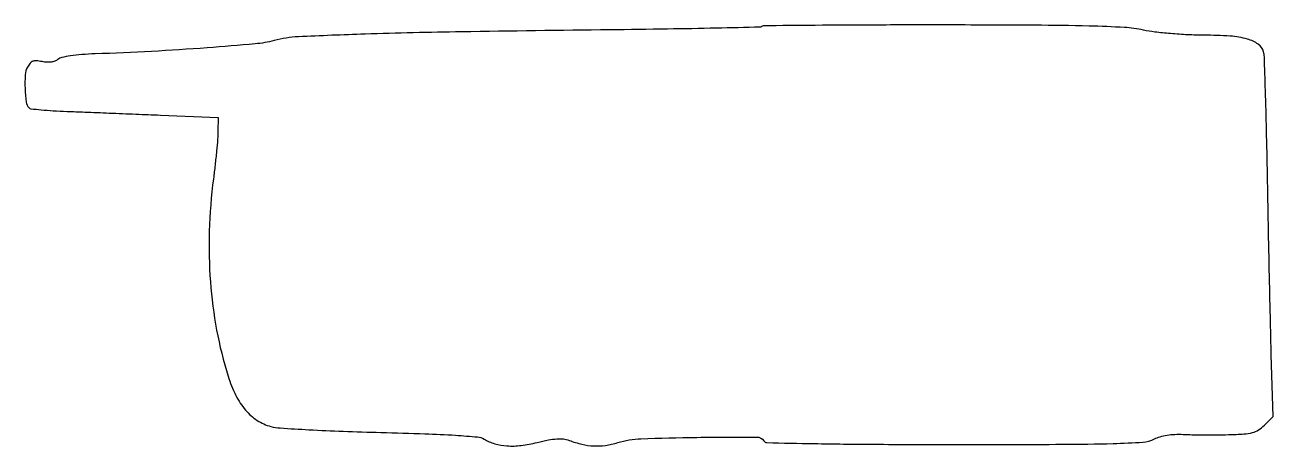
# Model space of a CAD drawing. Extents: x 0 to 357, y 1 to 121.
import ezdxf

# ---------------------------------------------------------------- set-up
doc = ezdxf.new("R2010")
doc.units = 0

msp = doc.modelspace()

# ---------------------------------------------------------------- linework, layer by layer
msp.add_lwpolyline([(210.854641, 120.521308, -0.193033), (210.388641, 120.322073, -0.000165), (197.903535, 120.043409, -0.001693), (183.935238, 119.783571, -0.001032), (167.437975, 119.566623, 0.001174), (125.052552, 118.997227, 0.00401), (97.480371, 118.340866, 0.003951), (78.404951, 117.582735, 0.053103), (71.5, 116.512784, -0.04251), (66.044771, 115.548989, -0.003876), (52.284017, 114.416026, -0.005213), (36.42653, 113.400256, -0.005009), (20.338963, 112.699616, 0.010599), (16.473966, 112.487978, 0.017917), (13.250834, 112.126351, 0.018131), (10.761976, 111.663633, 0.118715), (9.629922, 111.107826, -0.083047), (8.786209, 110.616862, -0.055642), (7.702198, 110.33992, -0.049565), (6.451302, 110.289967, -0.039287), (5.110493, 110.475732, 0.033249), (3.523872, 110.715087, 0.11096), (2.486983, 110.571333, 0.128815), (1.699408, 110.015005, 0.052093), (0.955985, 108.917758, 0.107148), (0.315612, 106.673184, 0.025547), (0.263475, 102.767889, 0.022896), (0.5859, 98.916357, 0.165511), (1.395671, 97.270996, 0.170747), (1.945554, 97.007292, 0.003977), (4.847892, 96.713219, 0.008369), (8.294161, 96.449805, 0.005523), (12.26294, 96.257156, -0.00046), (17.329153, 96.062633, -0.000179), (24.339739, 95.784481, -0.000177), (31.932815, 95.477807, -0.000219), (39, 95.186763), (55.5, 94.5), (55.416115, 90.5, -0.014787), (55.307459, 88.351886, -0.003784), (55.002651, 84.884375, -0.003852), (54.594149, 80.930469, -0.003901), (54.126373, 77, 0.02362), (52.939113, 62.007546, 0.026481), (53.245329, 47.535158, 0.027483), (55.042565, 33.686726, 0.030222), (58.316461, 20.560917, 0.037783), (60.523945, 15.040399, 0.061845), (63.278712, 10.830746, 0.072486), (66.608452, 7.892099, 0.080575), (70.524444, 6.154743, 0.047741), (73.231527, 5.714112, 0.00292), (81.410305, 5.22192, 0.004326), (91.176673, 4.77612, 0.003188), (102, 4.444963, -0.002587), (114.58778, 4.074942, -0.007396), (123.334846, 3.642893, -0.005975), (129.652885, 3.161196, -0.116255), (131.5, 2.550077, 0.067277), (134.539852, 1.204819, 0.054887), (138.047901, 0.593185, 0.047259), (142.085443, 0.720396, 0.029953), (146.715926, 1.59094, -0.013235), (149.896041, 2.299586, -0.031974), (152.283873, 2.608996, -0.043123), (154.18305, 2.568617, -0.063198), (155.806928, 2.182091, 0.03233), (159.487701, 1.062547, 0.045848), (162.87527, 0.588617, 0.047416), (166.203917, 0.74649, 0.038127), (169.704425, 1.523291, -0.064316), (176.355807, 2.638587, -0.006568), (192.358577, 3.031397, -0.002641), (209.460241, 3.136116, -0.260158), (211.5, 2, 0.254321), (212.333351, 1.523806, 0.000687), (225.861064, 1.257492, 0.003298), (242.738013, 1.059794, 0.001279), (266.108677, 1, 0.000795), (296.899521, 1.048966, 0.006116), (311.332673, 1.271426, 0.009326), (319.875202, 1.667188, 0.103442), (323.149256, 2.577183, -0.049348), (324.761928, 3.218752, -0.030344), (326.758493, 3.663856, -0.02797), (328.998116, 3.894797, -0.024561), (331.349596, 3.889426, 0.008037), (333.867627, 3.800446, 0.003322), (337.276984, 3.757466, 0.003286), (340.933787, 3.759694, 0.004225), (344.295455, 3.812243, 0.009488), (348.736194, 4.003566, 0.04809), (351.180628, 4.393381, 0.078505), (352.909523, 5.146731, 0.054498), (354.574295, 6.483386), (357.057682, 8.966772), (356.562692, 26.733386, -0.001201), (356.331588, 35.811661, -0.000399), (356.035369, 49.121682, -0.000397), (355.730591, 63.871476, -0.000452), (355.462641, 78, 0.001304), (355.194612, 90.966934, 0.002011), (354.888541, 102.176659, 0.000628), (354.571919, 111.892778, 0.060735), (354.357921, 113.260967, 0.170588), (352.814806, 115.448278, 0.086611), (349.737895, 116.918248, 0.051293), (344.797828, 117.768258, 0.016163), (337.29966, 118.035129, -0.011181), (332.688544, 118.15326, -0.009126), (327.763025, 118.479926, -0.009243), (323.239532, 118.947317, -0.023771), (320, 119.5, 0.040412), (314.581855, 120.239962, 0.007379), (304.460542, 120.646978, 0.005044), (288.873408, 120.886203, 0.001143), (262.416667, 120.964871, 0.000878), (242.79605, 120.943901, 0.001444), (226.198447, 120.849065, 0.000119), (211.322404, 120.717554, 0.196554)], format="xyb", close=True)

doc.saveas('drawing.dxf')
